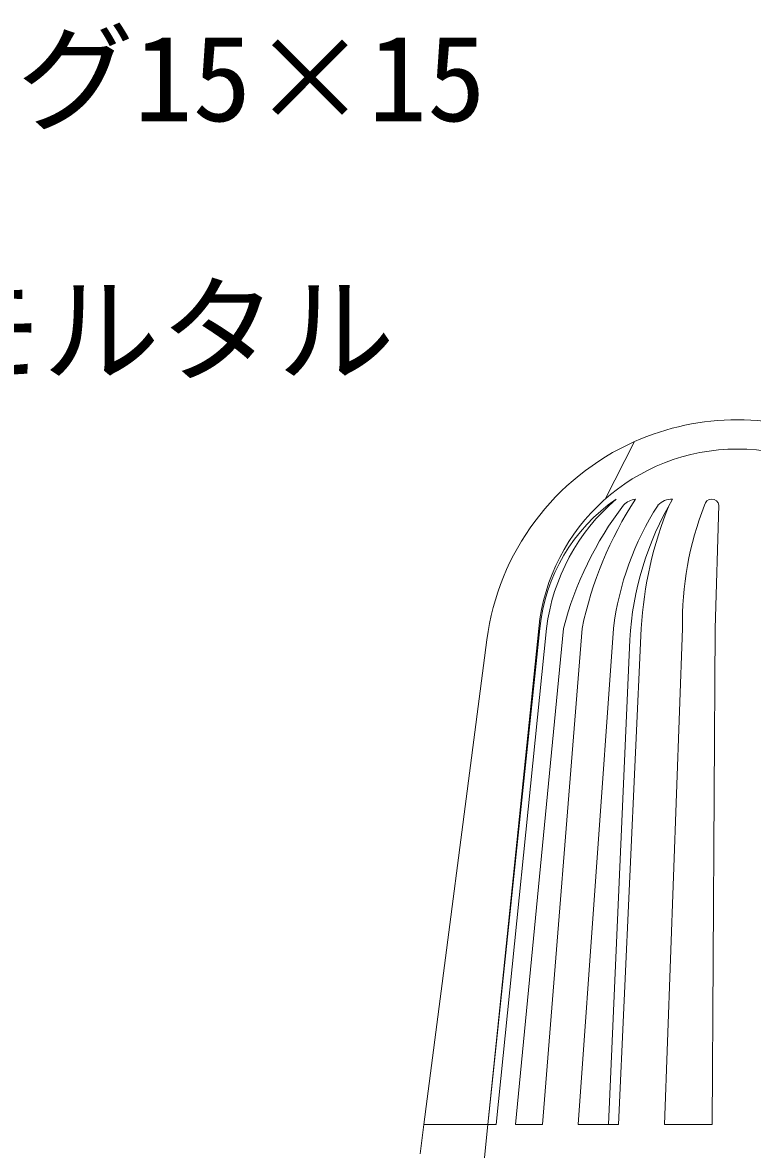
# Model space of a CAD drawing. Units: millimetres, scale not verified. Extents: x -1380 to 1380, y -955 to 955.
# Drawn here: x -221.6 to -97.4, y -355.8 to -163.9 of the extents above; entities that cross this region are included whole.
import ezdxf
from ezdxf.enums import TextEntityAlignment as Align

# ---------------------------------------------------------------- set-up
doc = ezdxf.new("R2010")
doc.units = ezdxf.units.MM
doc.header["$LTSCALE"] = 3
doc.layers.add('0-5_MOJI', color=7, linetype='Continuous', lineweight=18)
doc.layers.add('0-B_KANAMONO', color=4, linetype='Continuous', lineweight=18)
doc.styles.add('ＭＳ ゴシック', font='')
doc.styles.get('ＭＳ ゴシック').set_extended_font_data('MS Gothic')

msp = doc.modelspace()

# ---------------------------------------------------------------- linework, layer by layer
at = {"layer": '0-B_KANAMONO'}
for p, q in [((-117.479, -235.255), (-122.479, -245.043)), ((-103.135, -246.073), (-103.766, -267.064)), ((-133.589, -267.064), (-142.466, -351.533)), ((-142.466, -351.533), (-133.801, -267.064)), ((-132.48, -267.064), (-141.042, -351.533)), ((-129.581, -267.064), (-137.75, -351.533)), ((-126.423, -267.064), (-133.157, -351.533)), ((-121.067, -267.064), (-127.077, -351.533)), ((-116.34, -267.064), (-120.206, -351.533)), ((-109.342, -267.064), (-112.381, -351.533)), ((-103.766, -267.064), (-104.277, -351.533)), ((-153.33, -351.533), (-142.622, -269)), ((-118.298, -269), (-121.907, -351.533)), ((-153.979, -356.533), (-153.33, -351.533)), ((-153.33, -351.533), (-142.466, -351.533)), ((-153.33, -351.533), (-142.466, -351.533)), ((-143.8, -364.533), (-142.466, -351.533)), ((-142.466, -351.533), (-141.042, -351.533)), ((-137.75, -351.533), (-133.157, -351.533)), ((-127.077, -351.533), (-120.206, -351.533)), ((-112.381, -351.533), (-104.277, -351.533))]:
    msp.add_line(p, q, dxfattribs=at)
for centre, radius, start, end in [((-99.979, -274.533), 43, 90, 114.01506), ((-99.979, -274.533), 43, 65.98494, 90), ((-99.979, -274.533), 43, 114.01506, 172.60714), ((-99.979, -270.533), 34, 90, 174.14327), ((-99.979, -270.533), 34, 5.85673, 90), ((-103.287, -270.082), 30.452, 124.6897, 174.31133), ((-98.058, -271.401), 34.694, 130.56111, 172.819), ((-63.975, -280.031), 63.78, 146.73123, 168.26975), ((-116.976, -248.293), 3.252, 95.9237, 136.95294), ((-65.388, -272.01), 52.995, 149.41279, 176.7446), ((-111.123, -248.293), 3.252, 88.00835, 136.95294), ((-104.362, -246.288), 1.245, 9.92349, 170.07651), ((-72.318, -281.98), 59.174, 142.64194, 165.39984), ((-71.669, -273.013), 49.754, 147.21813, 173.13327), ((-50.57, -270.875), 65.88, 157.88483, 176.68346), ((-54.576, -266.027), 54.776, 158.63666, 181.08437)]:
    msp.add_arc(centre, radius, start, end, dxfattribs=at)

# ---------------------------------------------------------------- texts
at = {"layer": '0-5_MOJI', "style": 'ＭＳ ゴシック'}
for s, p in [('シーリング15×15', (-302.642, -185.1)), ('モルタル', (-238.281, -227.979))]:
    msp.add_text(s, height=14.66, dxfattribs=at).set_placement(p, align=Align.BOTTOM_LEFT)

doc.saveas('drawing.dxf')
